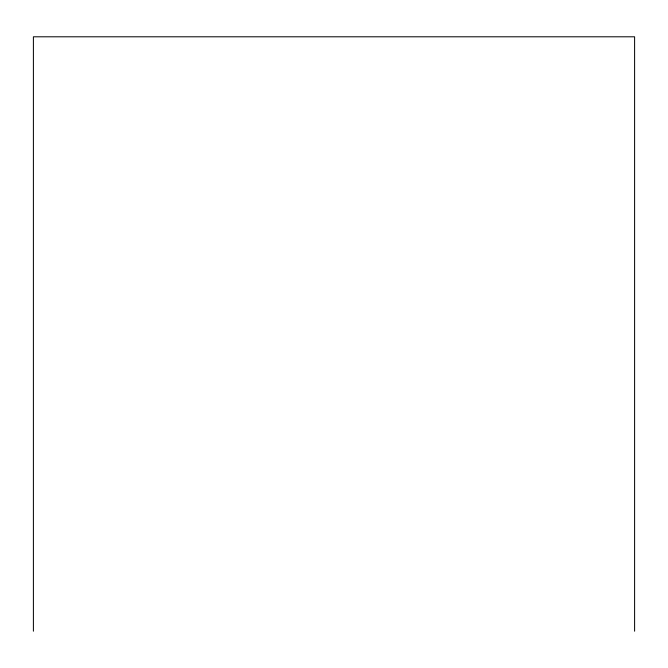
<?xml version="1.0" encoding="UTF-8"?>
<svg xmlns="http://www.w3.org/2000/svg" width="668" height="668" viewBox="0 0 668 668"><rect width="100%" height="100%" fill="white"/><g stroke="black" fill="none" stroke-linecap="round" stroke-linejoin="round"><path stroke-width="1" d="M634.6 631.202L634.6 36.798L33.4 36.798L33.4 631.202"/></g></svg>
